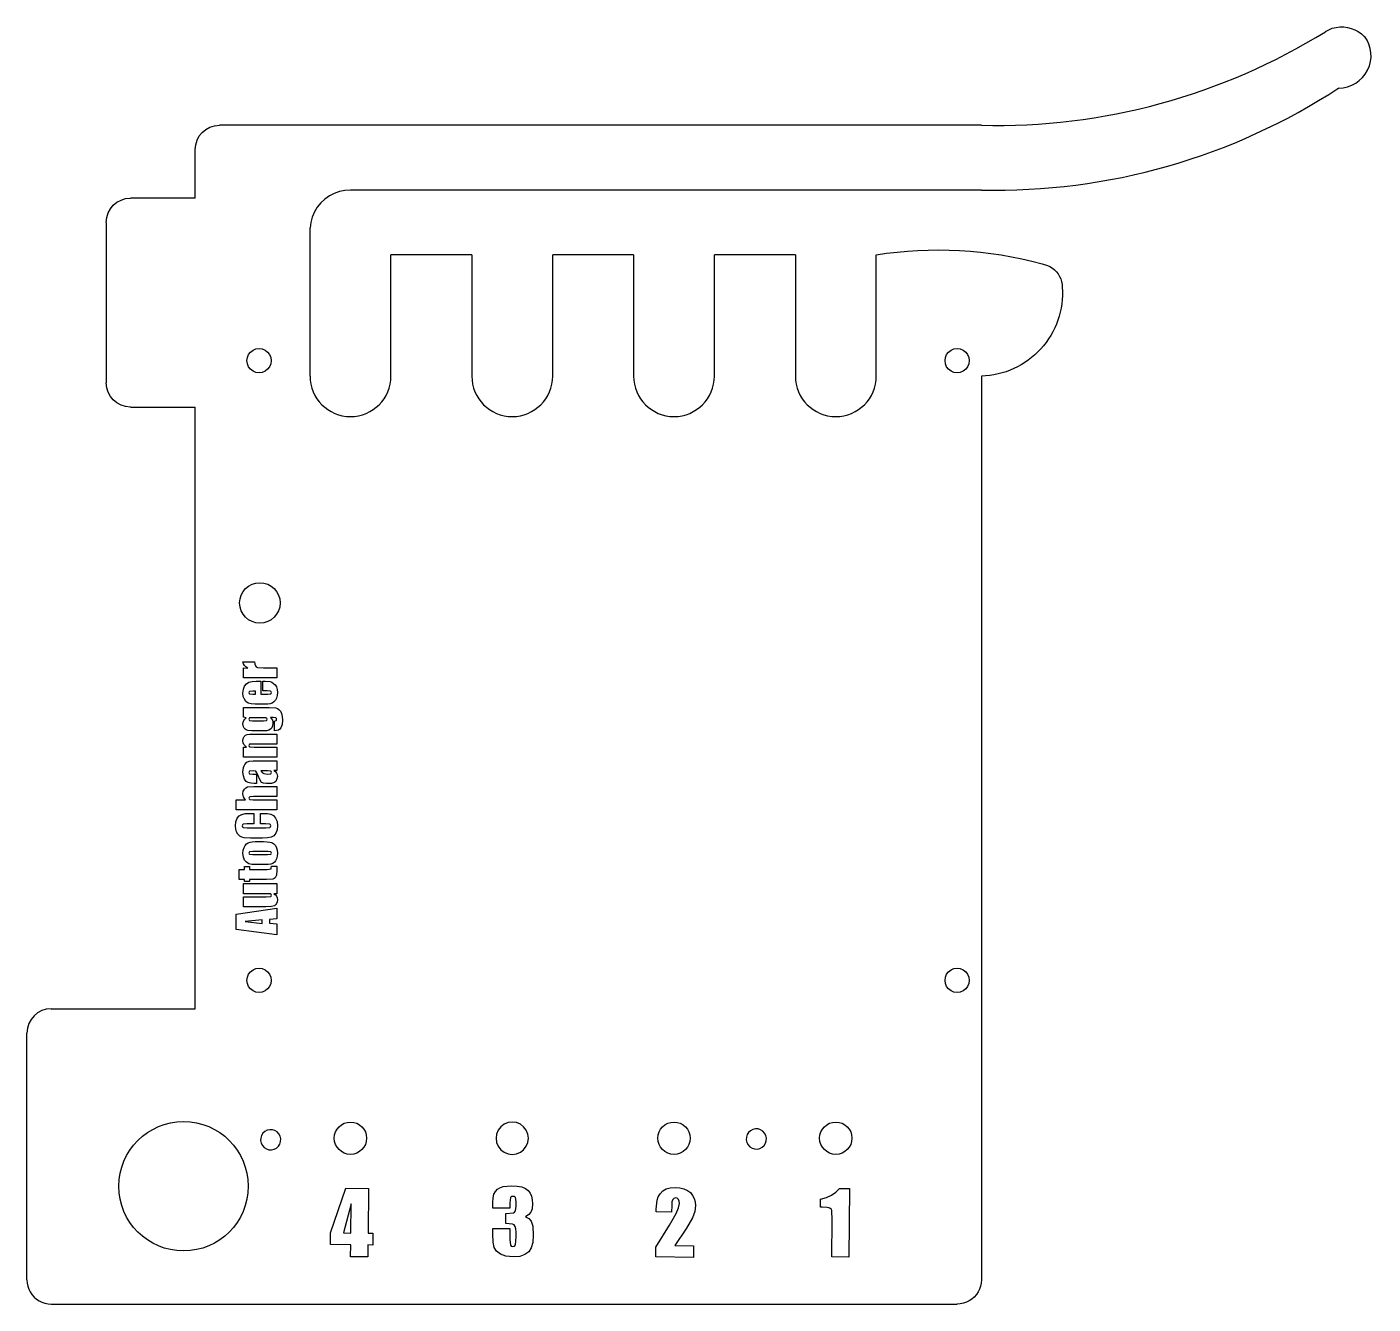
# Model space of a CAD drawing. Header units: millimetres. Extents: x -658 to 1307, y -81 to 472.
# Drawn here: x 1140.6 to 1307, y 81.3 to 239.1 of the extents above; entities that cross this region are included whole.
import ezdxf

# ---------------------------------------------------------------- set-up
doc = ezdxf.new("R2010")
doc.units = ezdxf.units.MM
doc.layers.get('0').update_dxf_attribs({"true_color": 0xffffff})

# ---------------------------------------------------------------- blocks, each defined once
blk = doc.blocks.new('1')
for p, q in [((1.149, 4.723, 0.025), (1.411, 5, 0.025)), ((1.411, 5, 0.025), (2.146, 5, 0.025)), ((2.146, 5, 0.025), (2.146, 0, 0.025)), ((0.037, 4.199, 0.025), (0.462, 4.322, 0.025)), ((0.037, 3.616, 0.025), (0.037, 4.199, 0.025)), ((0.462, 4.322, 0.025), (0.833, 4.497, 0.025)), ((0.833, 4.497, 0.025), (1.149, 4.723, 0.025)), ((0.161, 3.616, 0.025), (0.037, 3.616, 0.025)), ((0.516, 3.601, 0.025), (0.161, 3.616, 0.025)), ((0.718, 3.556, 0.025), (0.516, 3.601, 0.025)), ((0.819, 3.482, 0.025), (0.718, 3.556, 0.025)), ((0.871, 3.379, 0.025), (0.819, 3.482, 0.025)), ((2.146, 0, 0.025), (0.899, 0, 0.025))]:
    blk.add_line(p, q)
blk.add_polyline3d([(0.899, 0, 0.025), (0.899, 2.681, 0.025), (0.871, 3.379, 0.025)])
blk = doc.blocks.new('2')
for p, q in [((0.618, 4.826, 0.025), (0.865, 4.975, 0.025)), ((0.865, 4.975, 0.025), (1.164, 5.066, 0.025)), ((1.164, 5.066, 0.025), (1.516, 5.096, 0.025)), ((1.516, 5.096, 0.025), (1.866, 5.073, 0.025)), ((1.866, 5.073, 0.025), (2.17, 5.003, 0.025)), ((2.17, 5.003, 0.025), (2.429, 4.888, 0.025)), ((0.167, 3.481, 0.025), (0.21, 4.143, 0.025)), ((0.21, 4.143, 0.025), (0.285, 4.383, 0.025)), ((0.285, 4.383, 0.025), (0.423, 4.62, 0.025)), ((0.423, 4.62, 0.025), (0.618, 4.826, 0.025)), ((1.302, 4.05, 0.025), (1.285, 3.774, 0.025)), ((1.354, 4.216, 0.025), (1.302, 4.05, 0.025)), ((1.442, 4.299, 0.025), (1.354, 4.216, 0.025)), ((1.566, 4.327, 0.025), (1.442, 4.299, 0.025)), ((1.69, 4.302, 0.025), (1.566, 4.327, 0.025)), ((1.778, 4.226, 0.025), (1.69, 4.302, 0.025)), ((1.83, 4.1, 0.025), (1.778, 4.226, 0.025)), ((1.848, 3.922, 0.025), (1.83, 4.1, 0.025)), ((2.429, 4.888, 0.025), (2.642, 4.727, 0.025)), ((2.642, 4.727, 0.025), (2.809, 4.53, 0.025)), ((2.809, 4.53, 0.025), (2.928, 4.309, 0.025)), ((2.928, 4.309, 0.025), (3, 4.063, 0.025)), ((3, 4.063, 0.025), (3.023, 3.792, 0.025)), ((0.167, 3.298, 0.025), (0.167, 3.481, 0.025)), ((1.285, 3.298, 0.025), (0.167, 3.298, 0.025)), ((1.285, 3.774, 0.025), (1.285, 3.298, 0.025)), ((1.618, 3.183, 0.025), (1.79, 3.604, 0.025)), ((1.79, 3.604, 0.025), (1.848, 3.922, 0.025)), ((2.97, 3.351, 0.025), (2.809, 2.884, 0.025)), ((3.023, 3.792, 0.025), (2.97, 3.351, 0.025)), ((0.167, 0, 0.025), (0.168, 0.713, 0.025)), ((2.912, 0, 0.025), (0.167, 0, 0.025)), ((1.544, 0.852, 0.025), (2.912, 0.852, 0.025)), ((2.912, 0.852, 0.025), (2.912, 0, 0.025))]:
    blk.add_line(p, q)
for points in [[(0.168, 0.713, 0.025), (1.14, 2.328, 0.025), (1.618, 3.183, 0.025)], [(2.809, 2.884, 0.025), (2.385, 2.137, 0.025), (1.544, 0.852, 0.025)]]:
    blk.add_polyline3d(points)
blk = doc.blocks.new('3')
for p, q in [((0.369, 4.791, 0.025), (0.513, 4.946, 0.025)), ((0.513, 4.946, 0.025), (0.7, 5.056, 0.025)), ((0.7, 5.056, 0.025), (0.937, 5.135, 0.025)), ((0.937, 5.135, 0.025), (1.553, 5.198, 0.025)), ((1.553, 5.198, 0.025), (1.964, 5.176, 0.025)), ((1.964, 5.176, 0.025), (2.302, 5.11, 0.025)), ((2.302, 5.11, 0.025), (2.569, 5.001, 0.025)), ((2.569, 5.001, 0.025), (2.764, 4.849, 0.025)), ((0.185, 3.978, 0.025), (0.206, 4.307, 0.025)), ((0.185, 3.552, 0.025), (0.185, 3.978, 0.025)), ((0.206, 4.307, 0.025), (0.267, 4.578, 0.025)), ((0.267, 4.578, 0.025), (0.369, 4.791, 0.025)), ((1.481, 4.338, 0.025), (1.433, 3.962, 0.025)), ((1.433, 3.962, 0.025), (1.433, 3.552, 0.025)), ((1.549, 4.404, 0.025), (1.481, 4.338, 0.025)), ((1.658, 4.426, 0.025), (1.549, 4.404, 0.025)), ((1.758, 4.405, 0.025), (1.658, 4.426, 0.025)), ((1.827, 4.342, 0.025), (1.758, 4.405, 0.025)), ((1.867, 4.214, 0.025), (1.827, 4.342, 0.025)), ((1.881, 3.996, 0.025), (1.867, 4.214, 0.025)), ((1.881, 3.718, 0.025), (1.881, 3.996, 0.025)), ((2.764, 4.849, 0.025), (2.903, 4.658, 0.025)), ((2.903, 4.658, 0.025), (3.003, 4.432, 0.025)), ((3.003, 4.432, 0.025), (3.062, 4.173, 0.025)), ((3.062, 4.173, 0.025), (3.082, 3.88, 0.025)), ((1.433, 3.552, 0.025), (0.185, 3.552, 0.025)), ((1.133, 3.178, 0.025), (1.683, 3.212, 0.025)), ((1.133, 2.452, 0.025), (1.133, 3.178, 0.025)), ((1.683, 3.212, 0.025), (1.773, 3.266, 0.025)), ((1.773, 3.266, 0.025), (1.834, 3.36, 0.025)), ((1.834, 3.36, 0.025), (1.881, 3.718, 0.025)), ((2.81, 3.095, 0.025), (2.566, 2.932, 0.025)), ((2.968, 3.273, 0.025), (2.81, 3.095, 0.025)), ((3.054, 3.518, 0.025), (2.968, 3.273, 0.025)), ((3.082, 3.88, 0.025), (3.054, 3.518, 0.025)), ((0.185, 1.689, 0.025), (0.185, 2.085, 0.025)), ((0.185, 2.085, 0.025), (1.433, 2.085, 0.025)), ((1.624, 2.404, 0.025), (1.133, 2.452, 0.025)), ((1.433, 2.085, 0.025), (1.433, 1.272, 0.025)), ((1.736, 2.34, 0.025), (1.624, 2.404, 0.025)), ((1.816, 2.23, 0.025), (1.736, 2.34, 0.025)), ((1.865, 2.058, 0.025), (1.816, 2.23, 0.025)), ((1.881, 1.81, 0.025), (1.865, 2.058, 0.025)), ((2.566, 2.932, 0.025), (2.814, 2.806, 0.025)), ((2.814, 2.806, 0.025), (2.989, 2.619, 0.025)), ((2.989, 2.619, 0.025), (3.094, 2.254, 0.025)), ((3.094, 2.254, 0.025), (3.128, 1.597, 0.025)), ((0.212, 1.082, 0.025), (0.185, 1.689, 0.025)), ((0.292, 0.687, 0.025), (0.212, 1.082, 0.025)), ((1.433, 1.272, 0.025), (1.472, 0.86, 0.025)), ((1.834, 0.883, 0.025), (1.881, 1.464, 0.025)), ((1.881, 1.464, 0.025), (1.881, 1.81, 0.025)), ((3.095, 1.068, 0.025), (2.993, 0.672, 0.025)), ((3.128, 1.597, 0.025), (3.095, 1.068, 0.025)), ((0.456, 0.421, 0.025), (0.292, 0.687, 0.025)), ((0.737, 0.199, 0.025), (0.456, 0.421, 0.025)), ((1.138, 0.05, 0.025), (0.737, 0.199, 0.025)), ((1.668, 0, 0.025), (1.138, 0.05, 0.025)), ((1.472, 0.86, 0.025), (1.534, 0.794, 0.025)), ((1.534, 0.794, 0.025), (1.643, 0.772, 0.025)), ((1.643, 0.772, 0.025), (1.763, 0.8, 0.025)), ((2.143, 0.043, 0.025), (1.668, 0, 0.025)), ((1.763, 0.8, 0.025), (1.834, 0.883, 0.025)), ((2.523, 0.171, 0.025), (2.143, 0.043, 0.025)), ((2.807, 0.382, 0.025), (2.523, 0.171, 0.025)), ((2.993, 0.672, 0.025), (2.807, 0.382, 0.025))]:
    blk.add_line(p, q)
blk = doc.blocks.new('4')
for p, q in [((1.115, 5, 0.025), (2.767, 5, 0.025)), ((2.767, 5, 0.025), (2.767, 1.733, 0.025)), ((1.519, 3.86, 0.025), (0.968, 1.733, 0.025)), ((1.519, 1.733, 0.025), (1.519, 3.86, 0.025)), ((0.968, 1.733, 0.025), (1.519, 1.733, 0.025)), ((2.767, 1.733, 0.025), (3.122, 1.733, 0.025)), ((3.122, 1.733, 0.025), (3.122, 0.88, 0.025)), ((1.519, 0.88, 0.025), (0.037, 0.88, 0.025)), ((1.519, 0, 0.025), (1.519, 0.88, 0.025)), ((2.767, 0, 0.025), (1.519, 0, 0.025)), ((3.122, 0.88, 0.025), (2.767, 0.88, 0.025)), ((2.767, 0.88, 0.025), (2.767, 0, 0.025))]:
    blk.add_line(p, q)
blk.add_polyline3d([(0.037, 0.88, 0.025), (0.037, 1.733, 0.025), (1.115, 5, 0.025)])
blk = doc.blocks.new('AutoChanger')
for p, q in [((-0.04, 0.71, 0.03), (0.63, 5.71, 0.03)), ((0.63, 5.71, 0.03), (2.51, 5.71, 0.03)), ((2.51, 5.71, 0.03), (3.25, 0.71, 0.03)), ((6.8, 4.71, 0.03), (6.8, 5.35, 0.03)), ((6.8, 5.35, 0.03), (8.05, 5.35, 0.03)), ((8.05, 5.35, 0.03), (8.05, 4.71, 0.03)), ((11.94, 4.75, 0.03), (12.01, 5.02, 0.03)), ((12.01, 5.02, 0.03), (12.16, 5.27, 0.03)), ((12.16, 5.27, 0.03), (12.38, 5.5, 0.03)), ((12.38, 5.5, 0.03), (12.67, 5.67, 0.03)), ((12.67, 5.67, 0.03), (13.02, 5.78, 0.03)), ((13.02, 5.78, 0.03), (13.42, 5.81, 0.03)), ((13.42, 5.81, 0.03), (13.94, 5.76, 0.03)), ((13.94, 5.76, 0.03), (14.36, 5.59, 0.03)), ((14.36, 5.59, 0.03), (14.67, 5.34, 0.03)), ((14.67, 5.34, 0.03), (14.85, 5.04, 0.03)), ((14.85, 5.04, 0.03), (14.94, 4.61, 0.03)), ((15.4, 0.71, 0.03), (15.4, 5.71, 0.03)), ((15.4, 5.71, 0.03), (16.65, 5.71, 0.03)), ((16.65, 5.71, 0.03), (16.65, 4.58, 0.03)), ((1.62, 4.59, 0.03), (1.37, 2.49, 0.03)), ((1.82, 2.49, 0.03), (1.62, 4.59, 0.03)), ((3.42, 4.81, 0.03), (4.66, 4.81, 0.03)), ((5.04, 4.81, 0.03), (6.29, 4.81, 0.03)), ((6.29, 4.81, 0.03), (6.29, 0.71, 0.03)), ((6.53, 4.06, 0.03), (6.53, 4.71, 0.03)), ((6.53, 4.71, 0.03), (6.8, 4.71, 0.03)), ((6.8, 4.06, 0.03), (6.53, 4.06, 0.03)), ((8.05, 4.71, 0.03), (8.39, 4.71, 0.03)), ((8.39, 4.06, 0.03), (8.05, 4.06, 0.03)), ((8.39, 4.71, 0.03), (8.39, 4.06, 0.03)), ((8.63, 3.28, 0.03), (8.66, 3.79, 0.03)), ((8.66, 3.79, 0.03), (8.75, 4.17, 0.03)), ((8.75, 4.17, 0.03), (8.93, 4.46, 0.03)), ((8.93, 4.46, 0.03), (9.2, 4.68, 0.03)), ((9.2, 4.68, 0.03), (9.56, 4.83, 0.03)), ((9.56, 4.83, 0.03), (10.02, 4.88, 0.03)), ((9.97, 4.13, 0.03), (9.91, 4.07, 0.03)), ((10.06, 4.15, 0.03), (9.97, 4.13, 0.03)), ((10.02, 4.88, 0.03), (10.41, 4.85, 0.03)), ((10.15, 4.13, 0.03), (10.06, 4.15, 0.03)), ((10.21, 4.07, 0.03), (10.15, 4.13, 0.03)), ((10.41, 4.85, 0.03), (10.74, 4.75, 0.03)), ((10.74, 4.75, 0.03), (11.01, 4.61, 0.03)), ((11.01, 4.61, 0.03), (11.2, 4.43, 0.03)), ((11.2, 4.43, 0.03), (11.34, 4.22, 0.03)), ((11.34, 4.22, 0.03), (11.43, 4.01, 0.03)), ((11.43, 4.01, 0.03), (11.47, 3.75, 0.03)), ((11.47, 3.75, 0.03), (11.49, 3.37, 0.03)), ((11.49, 3.37, 0.03), (11.49, 2.36, 0.03)), ((13.32, 4.94, 0.03), (13.24, 4.85, 0.03)), ((13.45, 4.97, 0.03), (13.32, 4.94, 0.03)), ((13.56, 4.94, 0.03), (13.45, 4.97, 0.03)), ((13.63, 4.87, 0.03), (13.56, 4.94, 0.03)), ((13.67, 4.4, 0.03), (13.63, 4.87, 0.03)), ((13.67, 3.53, 0.03), (13.67, 4.4, 0.03)), ((14.97, 3.53, 0.03), (13.67, 3.53, 0.03)), ((14.94, 4.61, 0.03), (14.97, 4, 0.03)), ((14.97, 4, 0.03), (14.97, 3.53, 0.03)), ((16.65, 4.58, 0.03), (16.82, 4.71, 0.03)), ((16.75, 4.13, 0.03), (16.69, 4.05, 0.03)), ((16.84, 4.15, 0.03), (16.75, 4.13, 0.03)), ((16.82, 4.71, 0.03), (17, 4.81, 0.03)), ((16.95, 4.13, 0.03), (16.84, 4.15, 0.03)), ((17, 4.05, 0.03), (16.95, 4.13, 0.03)), ((17, 4.81, 0.03), (17.19, 4.86, 0.03)), ((17.19, 4.86, 0.03), (17.4, 4.88, 0.03)), ((17.4, 4.88, 0.03), (17.7, 4.84, 0.03)), ((17.7, 4.84, 0.03), (17.95, 4.71, 0.03)), ((17.95, 4.71, 0.03), (18.14, 4.53, 0.03)), ((18.14, 4.53, 0.03), (18.24, 4.33, 0.03)), ((18.66, 3.49, 0.03), (18.69, 3.91, 0.03)), ((18.66, 3.22, 0.03), (18.66, 3.49, 0.03)), ((18.69, 3.91, 0.03), (18.77, 4.23, 0.03)), ((18.77, 4.23, 0.03), (18.93, 4.47, 0.03)), ((18.93, 4.47, 0.03), (19.21, 4.68, 0.03)), ((19.21, 4.68, 0.03), (19.59, 4.83, 0.03)), ((19.59, 4.83, 0.03), (20.07, 4.88, 0.03)), ((19.86, 4.07, 0.03), (19.83, 3.65, 0.03)), ((19.83, 3.65, 0.03), (19.83, 3.22, 0.03)), ((19.92, 4.13, 0.03), (19.86, 4.07, 0.03)), ((20.02, 4.15, 0.03), (19.92, 4.13, 0.03)), ((20.11, 4.13, 0.03), (20.02, 4.15, 0.03)), ((20.07, 4.88, 0.03), (20.62, 4.82, 0.03)), ((20.18, 4.06, 0.03), (20.11, 4.13, 0.03)), ((20.23, 3.64, 0.03), (20.18, 4.06, 0.03)), ((20.18, 3.3, 0.03), (20.23, 3.64, 0.03)), ((20.62, 4.82, 0.03), (20.84, 4.75, 0.03)), ((20.84, 4.75, 0.03), (21.02, 4.66, 0.03)), ((21.02, 4.66, 0.03), (21.28, 4.41, 0.03)), ((21.28, 4.41, 0.03), (21.41, 4.11, 0.03)), ((21.41, 4.11, 0.03), (21.46, 3.61, 0.03)), ((21.9, 0.71, 0.03), (21.9, 4.81, 0.03)), ((21.9, 4.81, 0.03), (23.17, 4.81, 0.03)), ((23.17, 4.81, 0.03), (23.15, 4.43, 0.03)), ((23.15, 4.43, 0.03), (23.3, 4.63, 0.03)), ((23.24, 4.13, 0.03), (23.18, 4.05, 0.03)), ((23.35, 4.15, 0.03), (23.24, 4.13, 0.03)), ((23.3, 4.63, 0.03), (23.48, 4.77, 0.03)), ((23.45, 4.13, 0.03), (23.35, 4.15, 0.03)), ((23.51, 4.06, 0.03), (23.45, 4.13, 0.03)), ((23.48, 4.77, 0.03), (23.69, 4.85, 0.03)), ((23.69, 4.85, 0.03), (23.93, 4.88, 0.03)), ((23.93, 4.88, 0.03), (24.23, 4.84, 0.03)), ((24.23, 4.84, 0.03), (24.46, 4.73, 0.03)), ((24.46, 4.73, 0.03), (24.63, 4.56, 0.03)), ((24.63, 4.56, 0.03), (24.72, 4.35, 0.03)), ((24.72, 4.35, 0.03), (24.77, 4.04, 0.03)), ((25.23, 4.29, 0.03), (25.29, 4.47, 0.03)), ((25.29, 4.47, 0.03), (25.38, 4.62, 0.03)), ((25.38, 4.62, 0.03), (25.5, 4.74, 0.03)), ((25.5, 4.74, 0.03), (25.65, 4.82, 0.03)), ((25.65, 4.82, 0.03), (26.02, 4.88, 0.03)), ((26.02, 4.88, 0.03), (26.25, 4.86, 0.03)), ((26.25, 4.86, 0.03), (26.45, 4.78, 0.03)), ((26.47, 4.07, 0.03), (26.42, 3.72, 0.03)), ((26.42, 3.72, 0.03), (26.42, 2.34, 0.03)), ((26.45, 4.78, 0.03), (26.63, 4.66, 0.03)), ((26.53, 4.13, 0.03), (26.47, 4.07, 0.03)), ((26.62, 4.15, 0.03), (26.53, 4.13, 0.03)), ((26.71, 4.13, 0.03), (26.62, 4.15, 0.03)), ((26.63, 4.66, 0.03), (26.79, 4.5, 0.03)), ((26.76, 4.08, 0.03), (26.71, 4.13, 0.03)), ((26.79, 3.72, 0.03), (26.76, 4.08, 0.03)), ((26.79, 4.5, 0.03), (26.88, 4.81, 0.03)), ((26.79, 2.45, 0.03), (26.79, 3.72, 0.03)), ((26.88, 4.81, 0.03), (28.05, 4.81, 0.03)), ((28.45, 3.39, 0.03), (28.49, 3.87, 0.03)), ((28.45, 2.2, 0.03), (28.45, 3.39, 0.03)), ((28.49, 3.87, 0.03), (28.6, 4.24, 0.03)), ((28.6, 4.24, 0.03), (28.79, 4.51, 0.03)), ((28.79, 4.51, 0.03), (29.07, 4.71, 0.03)), ((29.07, 4.71, 0.03), (29.43, 4.84, 0.03)), ((29.43, 4.84, 0.03), (29.83, 4.88, 0.03)), ((29.73, 4.08, 0.03), (29.7, 3.65, 0.03)), ((29.7, 3.65, 0.03), (29.7, 3.35, 0.03)), ((29.7, 3.35, 0.03), (30.06, 3.35, 0.03)), ((29.79, 4.13, 0.03), (29.73, 4.08, 0.03)), ((29.89, 4.15, 0.03), (29.79, 4.13, 0.03)), ((29.83, 4.88, 0.03), (30.31, 4.83, 0.03)), ((29.98, 4.13, 0.03), (29.89, 4.15, 0.03)), ((30.03, 4.06, 0.03), (29.98, 4.13, 0.03)), ((30.06, 3.65, 0.03), (30.03, 4.06, 0.03)), ((30.06, 3.35, 0.03), (30.06, 3.65, 0.03)), ((30.31, 4.83, 0.03), (30.7, 4.68, 0.03)), ((30.7, 4.68, 0.03), (30.99, 4.45, 0.03)), ((30.99, 4.45, 0.03), (31.18, 4.15, 0.03)), ((31.18, 4.15, 0.03), (31.28, 3.76, 0.03)), ((31.28, 3.76, 0.03), (31.32, 3.23, 0.03)), ((31.72, 0.71, 0.03), (31.72, 4.81, 0.03)), ((31.72, 4.81, 0.03), (32.97, 4.81, 0.03)), ((32.97, 4.81, 0.03), (32.92, 4.27, 0.03)), ((32.92, 4.27, 0.03), (33.07, 4.52, 0.03)), ((33.07, 4.52, 0.03), (33.25, 4.71, 0.03)), ((33.21, 3.34, 0.03), (33.08, 3.23, 0.03)), ((33.41, 3.41, 0.03), (33.21, 3.34, 0.03)), ((33.25, 4.71, 0.03), (33.47, 4.83, 0.03)), ((33.71, 3.44, 0.03), (33.41, 3.41, 0.03)), ((33.47, 4.83, 0.03), (33.71, 4.88, 0.03)), ((33.71, 4.88, 0.03), (33.71, 3.44, 0.03)), ((1.37, 2.49, 0.03), (1.82, 2.49, 0.03)), ((8.63, 2.23, 0.03), (8.63, 3.28, 0.03)), ((8.65, 1.77, 0.03), (8.63, 2.23, 0.03)), ((8.7, 1.44, 0.03), (8.65, 1.77, 0.03)), ((11.47, 1.88, 0.03), (11.43, 1.55, 0.03)), ((11.49, 2.36, 0.03), (11.47, 1.88, 0.03)), ((12.02, 1.38, 0.03), (11.93, 1.84, 0.03)), ((13.63, 1.56, 0.03), (13.67, 2.08, 0.03)), ((13.67, 2.08, 0.03), (13.67, 2.71, 0.03)), ((13.67, 2.71, 0.03), (14.97, 2.71, 0.03)), ((14.94, 1.85, 0.03), (14.86, 1.42, 0.03)), ((14.97, 2.52, 0.03), (14.94, 1.85, 0.03)), ((14.97, 2.71, 0.03), (14.97, 2.52, 0.03)), ((19.83, 3.22, 0.03), (18.66, 3.22, 0.03)), ((18.66, 1.96, 0.03), (18.7, 2.34, 0.03)), ((18.66, 1.62, 0.03), (18.66, 1.96, 0.03)), ((18.7, 2.34, 0.03), (18.8, 2.58, 0.03)), ((18.8, 2.58, 0.03), (19.06, 2.77, 0.03)), ((19.06, 2.77, 0.03), (19.52, 2.97, 0.03)), ((19.52, 2.97, 0.03), (20, 3.18, 0.03)), ((19.88, 2.29, 0.03), (19.83, 1.86, 0.03)), ((19.83, 1.86, 0.03), (19.87, 1.45, 0.03)), ((19.99, 2.45, 0.03), (19.88, 2.29, 0.03)), ((20.23, 2.66, 0.03), (19.99, 2.45, 0.03)), ((20, 3.18, 0.03), (20.18, 3.3, 0.03)), ((20.19, 1.43, 0.03), (20.23, 1.81, 0.03)), ((20.23, 1.81, 0.03), (20.23, 2.66, 0.03)), ((25.19, 1.93, 0.03), (25.17, 2.29, 0.03)), ((25.25, 1.67, 0.03), (25.19, 1.93, 0.03)), ((25.37, 1.47, 0.03), (25.25, 1.67, 0.03)), ((26.42, 2.34, 0.03), (26.45, 1.98, 0.03)), ((26.45, 1.98, 0.03), (26.51, 1.92, 0.03)), ((26.51, 1.92, 0.03), (26.6, 1.9, 0.03)), ((26.6, 1.9, 0.03), (26.7, 1.93, 0.03)), ((26.7, 1.93, 0.03), (26.76, 2, 0.03)), ((26.76, 2, 0.03), (26.79, 2.45, 0.03)), ((28.47, 1.79, 0.03), (28.45, 2.2, 0.03)), ((28.52, 1.5, 0.03), (28.47, 1.79, 0.03)), ((31.32, 2.68, 0.03), (29.7, 2.68, 0.03)), ((29.7, 2.68, 0.03), (29.7, 1.8, 0.03)), ((29.7, 1.8, 0.03), (29.74, 1.44, 0.03)), ((30.08, 1.47, 0.03), (30.13, 1.88, 0.03)), ((30.13, 1.88, 0.03), (30.13, 2.42, 0.03)), ((30.13, 2.42, 0.03), (31.32, 2.42, 0.03)), ((31.32, 2.12, 0.03), (31.27, 1.53, 0.03)), ((31.32, 3.23, 0.03), (31.32, 2.68, 0.03)), ((31.32, 2.42, 0.03), (31.32, 2.12, 0.03)), ((33.08, 3.23, 0.03), (33.01, 3.09, 0.03)), ((1.31, 0.71, 0.03), (-0.04, 0.71, 0.03)), ((1.39, 1.61, 0.03), (1.31, 0.71, 0.03)), ((1.85, 1.61, 0.03), (1.39, 1.61, 0.03)), ((1.92, 0.71, 0.03), (1.85, 1.61, 0.03)), ((3.25, 0.71, 0.03), (1.92, 0.71, 0.03)), ((3.55, 0.99, 0.03), (3.44, 1.34, 0.03)), ((3.66, 0.85, 0.03), (3.55, 0.99, 0.03)), ((3.82, 0.73, 0.03), (3.66, 0.85, 0.03)), ((4.03, 0.66, 0.03), (3.82, 0.73, 0.03)), ((4.29, 0.63, 0.03), (4.03, 0.66, 0.03)), ((4.52, 0.66, 0.03), (4.29, 0.63, 0.03)), ((4.72, 0.74, 0.03), (4.52, 0.66, 0.03)), ((4.69, 1.45, 0.03), (4.75, 1.38, 0.03)), ((4.9, 0.87, 0.03), (4.72, 0.74, 0.03)), ((4.75, 1.38, 0.03), (4.85, 1.36, 0.03)), ((4.85, 1.36, 0.03), (4.96, 1.38, 0.03)), ((5.04, 1.05, 0.03), (4.9, 0.87, 0.03)), ((4.96, 1.38, 0.03), (5.02, 1.45, 0.03)), ((5.02, 0.71, 0.03), (5.04, 1.05, 0.03)), ((6.29, 0.71, 0.03), (5.02, 0.71, 0.03)), ((6.9, 1.04, 0.03), (6.84, 1.2, 0.03)), ((7.01, 0.91, 0.03), (6.9, 1.04, 0.03)), ((7.16, 0.8, 0.03), (7.01, 0.91, 0.03)), ((7.33, 0.74, 0.03), (7.16, 0.8, 0.03)), ((7.94, 0.71, 0.03), (7.33, 0.74, 0.03)), ((8.44, 0.71, 0.03), (7.94, 0.71, 0.03)), ((8.1, 1.41, 0.03), (8.2, 1.38, 0.03)), ((8.2, 1.38, 0.03), (8.44, 1.37, 0.03)), ((8.44, 1.37, 0.03), (8.44, 0.71, 0.03)), ((8.79, 1.2, 0.03), (8.7, 1.44, 0.03)), ((8.92, 1, 0.03), (8.79, 1.2, 0.03)), ((9.11, 0.84, 0.03), (8.92, 1, 0.03)), ((9.37, 0.72, 0.03), (9.11, 0.84, 0.03)), ((9.69, 0.66, 0.03), (9.37, 0.72, 0.03)), ((10.07, 0.63, 0.03), (9.69, 0.66, 0.03)), ((9.91, 1.45, 0.03), (9.97, 1.38, 0.03)), ((9.97, 1.38, 0.03), (10.06, 1.36, 0.03)), ((10.06, 1.36, 0.03), (10.15, 1.38, 0.03)), ((10.42, 0.66, 0.03), (10.07, 0.63, 0.03)), ((10.15, 1.38, 0.03), (10.21, 1.44, 0.03)), ((10.73, 0.74, 0.03), (10.42, 0.66, 0.03)), ((10.99, 0.88, 0.03), (10.73, 0.74, 0.03)), ((11.2, 1.07, 0.03), (10.99, 0.88, 0.03)), ((11.35, 1.3, 0.03), (11.2, 1.07, 0.03)), ((11.43, 1.55, 0.03), (11.35, 1.3, 0.03)), ((12.2, 1.06, 0.03), (12.02, 1.38, 0.03)), ((12.51, 0.81, 0.03), (12.2, 1.06, 0.03)), ((12.93, 0.65, 0.03), (12.51, 0.81, 0.03)), ((13.45, 0.6, 0.03), (12.93, 0.65, 0.03)), ((13.24, 1.56, 0.03), (13.31, 1.48, 0.03)), ((13.31, 1.48, 0.03), (13.44, 1.45, 0.03)), ((13.44, 1.45, 0.03), (13.56, 1.48, 0.03)), ((13.96, 0.66, 0.03), (13.45, 0.6, 0.03)), ((13.56, 1.48, 0.03), (13.63, 1.56, 0.03)), ((14.38, 0.85, 0.03), (13.96, 0.66, 0.03)), ((14.69, 1.11, 0.03), (14.38, 0.85, 0.03)), ((14.86, 1.42, 0.03), (14.69, 1.11, 0.03)), ((16.65, 0.71, 0.03), (15.4, 0.71, 0.03)), ((18.29, 0.71, 0.03), (17.04, 0.71, 0.03)), ((18.68, 1.34, 0.03), (18.66, 1.62, 0.03)), ((18.73, 1.11, 0.03), (18.68, 1.34, 0.03)), ((18.81, 0.94, 0.03), (18.73, 1.11, 0.03)), ((18.93, 0.82, 0.03), (18.81, 0.94, 0.03)), ((19.22, 0.68, 0.03), (18.93, 0.82, 0.03)), ((19.53, 0.63, 0.03), (19.22, 0.68, 0.03)), ((19.77, 0.66, 0.03), (19.53, 0.63, 0.03)), ((19.96, 0.74, 0.03), (19.77, 0.66, 0.03)), ((19.87, 1.45, 0.03), (19.93, 1.38, 0.03)), ((19.93, 1.38, 0.03), (20.04, 1.36, 0.03)), ((20.13, 0.88, 0.03), (19.96, 0.74, 0.03)), ((20.04, 1.36, 0.03), (20.13, 1.38, 0.03)), ((20.13, 1.38, 0.03), (20.19, 1.43, 0.03)), ((20.26, 1.07, 0.03), (20.13, 0.88, 0.03)), ((20.26, 0.71, 0.03), (20.26, 1.07, 0.03)), ((21.47, 0.71, 0.03), (20.26, 0.71, 0.03)), ((23.15, 0.71, 0.03), (21.9, 0.71, 0.03)), ((24.78, 0.71, 0.03), (23.53, 0.71, 0.03)), ((25.2, 0.73, 0.03), (25.17, 1, 0.03)), ((25.17, 1, 0.03), (26.38, 1, 0.03)), ((25.27, 0.5, 0.03), (25.2, 0.73, 0.03)), ((25.39, 0.33, 0.03), (25.27, 0.5, 0.03)), ((25.55, 1.31, 0.03), (25.37, 1.47, 0.03)), ((25.55, 0.2, 0.03), (25.39, 0.33, 0.03)), ((25.8, 1.21, 0.03), (25.55, 1.31, 0.03)), ((25.97, 0.05, 0.03), (25.55, 0.2, 0.03)), ((26.11, 1.17, 0.03), (25.8, 1.21, 0.03)), ((26.5, 0, 0.03), (25.97, 0.05, 0.03)), ((26.3, 1.19, 0.03), (26.11, 1.17, 0.03)), ((26.48, 1.25, 0.03), (26.3, 1.19, 0.03)), ((26.38, 1, 0.03), (26.43, 0.79, 0.03)), ((26.43, 0.79, 0.03), (26.49, 0.74, 0.03)), ((26.82, 1.47, 0.03), (26.48, 1.25, 0.03)), ((26.49, 0.74, 0.03), (26.58, 0.73, 0.03)), ((26.95, 0.03, 0.03), (26.5, 0, 0.03)), ((26.58, 0.73, 0.03), (26.7, 0.75, 0.03)), ((26.7, 0.75, 0.03), (26.77, 0.81, 0.03)), ((26.77, 0.81, 0.03), (26.82, 1.16, 0.03)), ((26.82, 1.16, 0.03), (26.82, 1.47, 0.03)), ((27.31, 0.11, 0.03), (26.95, 0.03, 0.03)), ((27.59, 0.24, 0.03), (27.31, 0.11, 0.03)), ((27.81, 0.43, 0.03), (27.59, 0.24, 0.03)), ((27.95, 0.63, 0.03), (27.81, 0.43, 0.03)), ((28.02, 0.82, 0.03), (27.95, 0.63, 0.03)), ((28.61, 1.27, 0.03), (28.52, 1.5, 0.03)), ((28.75, 1.06, 0.03), (28.61, 1.27, 0.03)), ((28.95, 0.88, 0.03), (28.75, 1.06, 0.03)), ((29.22, 0.75, 0.03), (28.95, 0.88, 0.03)), ((29.55, 0.66, 0.03), (29.22, 0.75, 0.03)), ((29.92, 0.63, 0.03), (29.55, 0.66, 0.03)), ((29.74, 1.44, 0.03), (29.8, 1.38, 0.03)), ((29.8, 1.38, 0.03), (29.89, 1.36, 0.03)), ((29.89, 1.36, 0.03), (30.01, 1.39, 0.03)), ((30.29, 0.66, 0.03), (29.92, 0.63, 0.03)), ((30.01, 1.39, 0.03), (30.08, 1.47, 0.03)), ((30.6, 0.75, 0.03), (30.29, 0.66, 0.03)), ((30.84, 0.89, 0.03), (30.6, 0.75, 0.03)), ((31.04, 1.1, 0.03), (30.84, 0.89, 0.03)), ((31.19, 1.32, 0.03), (31.04, 1.1, 0.03)), ((31.27, 1.53, 0.03), (31.19, 1.32, 0.03)), ((32.97, 0.71, 0.03), (31.72, 0.71, 0.03))]:
    blk.add_line(p, q)
for points in [[(3.44, 1.34, 0.03), (3.42, 2.04, 0.03), (3.42, 4.81, 0.03)], [(4.66, 4.81, 0.03), (4.66, 2.02, 0.03), (4.69, 1.45, 0.03)], [(5.02, 1.45, 0.03), (5.04, 2.05, 0.03), (5.04, 4.81, 0.03)], [(6.84, 1.2, 0.03), (6.8, 1.98, 0.03), (6.8, 4.06, 0.03)], [(8.05, 4.06, 0.03), (8.05, 1.87, 0.03), (8.1, 1.41, 0.03)], [(9.91, 4.07, 0.03), (9.88, 3.68, 0.03), (9.88, 1.83, 0.03), (9.91, 1.45, 0.03)], [(10.21, 1.44, 0.03), (10.24, 1.79, 0.03), (10.24, 3.68, 0.03), (10.21, 4.07, 0.03)], [(11.93, 1.84, 0.03), (11.9, 2.48, 0.03), (11.9, 3.94, 0.03), (11.94, 4.75, 0.03)], [(13.24, 4.85, 0.03), (13.2, 4.36, 0.03), (13.2, 2.04, 0.03), (13.24, 1.56, 0.03)], [(16.69, 4.05, 0.03), (16.65, 3.63, 0.03), (16.65, 0.71, 0.03)], [(17.04, 0.71, 0.03), (17.04, 3.59, 0.03), (17, 4.05, 0.03)], [(18.24, 4.33, 0.03), (18.29, 3.53, 0.03), (18.29, 0.71, 0.03)], [(21.46, 3.61, 0.03), (21.47, 2.76, 0.03), (21.47, 0.71, 0.03)], [(23.18, 4.05, 0.03), (23.15, 3.48, 0.03), (23.15, 0.71, 0.03)], [(23.53, 0.71, 0.03), (23.53, 3.55, 0.03), (23.51, 4.06, 0.03)], [(24.77, 4.04, 0.03), (24.78, 3.58, 0.03), (24.78, 0.71, 0.03)], [(25.17, 2.29, 0.03), (25.17, 3.78, 0.03), (25.23, 4.29, 0.03)], [(28.05, 4.81, 0.03), (28.05, 1.65, 0.03), (28.02, 0.82, 0.03)], [(33.01, 3.09, 0.03), (32.97, 2.33, 0.03), (32.97, 0.71, 0.03)]]:
    blk.add_polyline3d(points)
blk = doc.blocks.new('Group_18')
for p, q in [((139.72, 110.48), (140.14, 110.7)), ((140.14, 110.7), (140.58, 110.88)), ((140.58, 110.88), (141.04, 110.99)), ((141.04, 110.99), (141.52, 111.05)), ((141.52, 111.05), (141.99, 111.05)), ((141.99, 111.05), (142.46, 110.99)), ((142.46, 110.99), (142.93, 110.87)), ((142.93, 110.87), (143.37, 110.69)), ((143.37, 110.69), (143.79, 110.47)), ((143.79, 110.47), (144.18, 110.19)), ((144.18, 110.19), (144.52, 109.87)), ((97.2, 98.89), (3, 98.89, 0)), ((0, 89.89, 0), (0, 95.89, 0)), ((0, 89.89, 0), (-8, 89.89, 0)), ((16.59, 90.16), (16.03, 89.76)), ((17.2, 90.47), (16.59, 90.16)), ((17.85, 90.7), (17.2, 90.47)), ((18.52, 90.84), (17.85, 90.7)), ((19.2, 90.89), (18.52, 90.84)), ((97.2, 90.89), (19.2, 90.89)), ((15.1, 88.76), (14.75, 88.18)), ((15.53, 89.29), (15.1, 88.76)), ((16.03, 89.76), (15.53, 89.29)), ((-11, 86.89, 0), (-11, 67.06, 0)), ((14.29, 86.89), (14.2, 86.21)), ((14.47, 87.55), (14.29, 86.89)), ((14.75, 88.18), (14.47, 87.55)), ((14.2, 67.89), (14.2, 86.21)), ((34.2, 82.89), (24.2, 82.89)), ((24.2, 67.89), (24.2, 82.89)), ((34.2, 82.89), (34.2, 67.89)), ((44.2, 67.89), (44.2, 82.89)), ((54.2, 82.89), (44.2, 82.89)), ((54.2, 82.89), (54.2, 67.89)), ((74.2, 82.89), (64.2, 82.89)), ((64.2, 67.89), (64.2, 82.89)), ((74.2, 82.89), (74.2, 67.89)), ((84.2, 67.89), (84.2, 82.89)), ((104.7, 81.76), (105.37, 81.58)), ((105.37, 81.58), (105.68, 81.43)), ((105.68, 81.43), (105.97, 81.25)), ((105.97, 81.25), (106.24, 81.03)), ((106.24, 81.03), (106.48, 80.79)), ((106.48, 80.79), (106.69, 80.51)), ((106.69, 80.51), (106.87, 80.22)), ((106.87, 80.22), (107.01, 79.9)), ((107.01, 79.9), (107.11, 79.57)), ((107.11, 79.57), (107.18, 79.23)), ((107.18, 79.23), (107.2, 78.89)), ((97.2, 67.89), (97.2, -43.81, 0)), ((-8, 64.06, 0), (0, 64.06, 0)), ((0, -10.31, 0), (0, 64.06, 0)), ((-17.8, -10.31, 0), (0, -10.31, 0)), ((-20.8, -43.81, 0), (-20.8, -13.31, 0)), ((-17.8, -46.81, 0), (94.2, -46.81, 0))]:
    blk.add_line(p, q)
for points in [[(6.45, 69.41, 0), (6.4, 69.8, 0), (6.45, 70.18, 0), (6.6, 70.55, 0), (6.84, 70.86, 0), (7.15, 71.1, 0), (7.51, 71.25, 0), (7.9, 71.3, 0), (8.29, 71.25, 0), (8.65, 71.1, 0), (8.96, 70.86, 0), (9.2, 70.55, 0), (9.35, 70.18, 0), (9.4, 69.8, 0), (9.35, 69.41, 0), (9.2, 69.05, 0), (8.96, 68.74, 0), (8.65, 68.5, 0), (8.29, 68.35, 0), (7.9, 68.3, 0), (7.51, 68.35, 0), (7.15, 68.5, 0), (6.84, 68.74, 0), (6.6, 69.05, 0), (6.45, 69.41, 0)], [(93.45, 68.5, 0), (93.14, 68.74, 0), (92.9, 69.05, 0), (92.75, 69.41, 0), (92.7, 69.8, 0), (92.75, 70.18, 0), (92.9, 70.55, 0), (93.14, 70.86, 0), (93.45, 71.1, 0), (93.81, 71.25, 0), (94.2, 71.3, 0), (94.59, 71.25, 0), (94.95, 71.1, 0), (95.26, 70.86, 0), (95.5, 70.55, 0), (95.65, 70.18, 0), (95.7, 69.8, 0), (95.65, 69.41, 0), (95.5, 69.05, 0), (95.26, 68.74, 0), (94.95, 68.5, 0), (94.59, 68.35, 0), (94.2, 68.3, 0), (93.81, 68.35, 0), (93.45, 68.5, 0)], [(8.65, -8.1, 0), (8.29, -8.25, 0), (7.9, -8.3, 0), (7.51, -8.25, 0), (7.15, -8.1, 0), (6.84, -7.86, 0), (6.6, -7.55, 0), (6.45, -7.19, 0), (6.4, -6.8, 0), (6.45, -6.42, 0), (6.6, -6.05, 0), (6.84, -5.74, 0), (7.15, -5.5, 0), (7.51, -5.35, 0), (7.9, -5.3, 0), (8.29, -5.35, 0), (8.65, -5.5, 0), (8.96, -5.74, 0), (9.2, -6.05, 0), (9.35, -6.42, 0), (9.4, -6.8, 0), (9.35, -7.19, 0), (9.2, -7.55, 0), (8.96, -7.86, 0), (8.65, -8.1, 0)], [(94.2, -5.3, 0), (94.59, -5.35, 0), (94.95, -5.5, 0), (95.26, -5.74, 0), (95.5, -6.05, 0), (95.65, -6.42, 0), (95.7, -6.8, 0), (95.65, -7.19, 0), (95.5, -7.55, 0), (95.26, -7.86, 0), (94.95, -8.1, 0), (94.59, -8.25, 0), (94.2, -8.3, 0), (93.81, -8.25, 0), (93.45, -8.1, 0), (93.14, -7.86, 0), (92.9, -7.55, 0), (92.75, -7.19, 0), (92.7, -6.8, 0), (92.75, -6.42, 0), (92.9, -6.05, 0), (93.14, -5.74, 0), (93.45, -5.5, 0), (93.81, -5.35, 0), (94.2, -5.3, 0)], [(38.2, -28.05, 0), (38.68, -28.25, 0), (39.2, -28.31, 0), (39.72, -28.25, 0), (40.2, -28.05, 0), (40.61, -27.73, 0), (40.93, -27.31, 0), (41.13, -26.83, 0), (41.2, -26.31, 0), (41.13, -25.8, 0), (40.93, -25.31, 0), (40.61, -24.9, 0), (40.2, -24.58, 0), (39.72, -24.38, 0), (39.2, -24.31, 0), (38.68, -24.38, 0), (38.2, -24.58, 0), (37.79, -24.9, 0), (37.47, -25.31, 0), (37.27, -25.8, 0), (37.2, -26.31, 0), (37.27, -26.83, 0), (37.47, -27.31, 0), (37.79, -27.73, 0), (38.2, -28.05, 0)], [(9.22, -25.26, 0), (8.9, -25.33, 0), (8.61, -25.48, 0), (8.37, -25.7, 0), (8.2, -25.97, 0), (8.1, -26.29, 0), (8.08, -26.61, 0), (8.15, -26.93, 0), (8.31, -27.22, 0), (8.53, -27.46, 0), (8.8, -27.64, 0), (9.11, -27.73, 0), (9.44, -27.75, 0), (9.76, -27.68, 0), (10.05, -27.53, 0), (10.29, -27.31, 0), (10.46, -27.03, 0), (10.56, -26.72, 0), (10.57, -26.39, 0), (10.5, -26.07, 0), (10.35, -25.79, 0), (10.13, -25.54, 0), (9.86, -25.37, 0), (9.55, -25.27, 0), (9.22, -25.26, 0)], [(70.61, -26.62, 0), (70.62, -26.29, 0), (70.55, -25.97, 0), (70.4, -25.69, 0), (70.18, -25.44, 0), (69.91, -25.27, 0), (69.6, -25.17, 0), (69.27, -25.16, 0), (68.95, -25.23, 0), (68.66, -25.38, 0), (68.42, -25.6, 0), (68.25, -25.87, 0), (68.15, -26.19, 0), (68.13, -26.51, 0), (68.2, -26.83, 0), (68.36, -27.12, 0), (68.58, -27.36, 0), (68.85, -27.54, 0), (69.16, -27.63, 0), (69.49, -27.65, 0), (69.81, -27.58, 0), (70.1, -27.43, 0), (70.34, -27.21, 0), (70.51, -26.93, 0), (70.61, -26.62, 0)]]:
    blk.add_polyline3d(points, close=True)
for points in [[(-20.8, -43.81, 0), (-20.77, -44.21, 0), (-20.7, -44.59, 0), (-20.57, -44.96, 0), (-20.4, -45.31, 0), (-20.18, -45.64, 0), (-19.92, -45.94, 0), (-19.63, -46.19, 0), (-19.3, -46.41, 0), (-18.95, -46.59, 0), (-18.58, -46.71, 0), (-18.19, -46.79, 0), (-17.8, -46.81, 0)], [(97.2, -43.81, 0), (97.17, -44.21, 0), (97.1, -44.59, 0), (96.97, -44.96, 0), (96.8, -45.31, 0), (96.58, -45.64, 0), (96.32, -45.94, 0), (96.03, -46.19, 0), (95.7, -46.41, 0), (95.35, -46.59, 0), (94.98, -46.71, 0), (94.59, -46.79, 0), (94.2, -46.81, 0)]]:
    blk.add_polyline3d(points)
for centre, radius in [((8, 39.85, 0), 2.5), ((-1.44, -32.25, 0), 8), ((59.2, -26.31, 0), 2), ((79.2, -26.31, 0), 2)]:
    blk.add_circle(centre, radius)
at = {"extrusion": (-2.41185e-05, 8.13662e-07, 1)}
blk.add_circle((19.2, -26.31, 0), 2, dxfattribs=at)
for centre, radius, start, end in [((99.02, 176.16), 77.29, 268.6511, 301.7841), ((141.37, 107.5), 4, 270, 36.8288), ((99.02, 168.16), 77.29, 268.6511, 303.2247), ((19.2, 67.89), 5, 180, 0), ((39.2, 67.89), 5, 180, 0), ((59.2, 67.89), 5, 180, 360), ((79.2, 67.89), 5, 180, 360)]:
    blk.add_arc(centre, radius, start, end)
at = {"extrusion": (0, 0, -1)}
for centre, start, end in [((-3, 95.89, 0), 0, 90), ((8, 86.89, 0), 0, 90), ((8, 67.06, 0), 270, 0)]:
    blk.add_arc(centre, 3, start, end, dxfattribs=at)
at = {"extrusion": (2.14979e-16, -2.01196e-15, -1)}
blk.add_arc((-91.83, 34.65), 48.84, 81.0081, 105.2741, dxfattribs=at)
at = {"extrusion": (-6.13522e-16, 9.43206e-16, -1)}
blk.add_arc((-96.92, 78.18), 10.3, 176.0794, 268.468, dxfattribs=at)
at = {"extrusion": (-0.000540918, 0.000149453, 1)}
blk.add_arc((-17.8, -13.31, 0.01), 3, 90, 180, dxfattribs=at)
at = {"rotation": 89.9999999999986}
blk.add_blockref('AutoChanger', (10.79, -1.13, -0.02), dxfattribs=at)
at = {"extrusion": (9.5187e-08, 8.17572e-06, 1), "xscale": 1.692331889270418}
for name, p, yscale, rotation in [('4', (16.65, -40.94, -0.02), 1.692331889270416, 359.3329559130655), ('2', (56.66, -40.99, 0.01), 1.692331889270414, 359.3329559130654), ('1', (77.18, -40.96, 0.01), 1.692331889270414, 359.3329559130654)]:
    blk.add_blockref(name, p, dxfattribs=dict(at, yscale=yscale, rotation=rotation))
at = {"xscale": 1.692331889270414, "yscale": 1.692331889270414}
blk.add_blockref('3', (36.49, -40.99, -0.02), dxfattribs=at)

msp = doc.modelspace()

# ---------------------------------------------------------------- block references
msp.add_blockref('Group_18', (1161.38, 128.09, 22.5))

doc.saveas('drawing.dxf')
